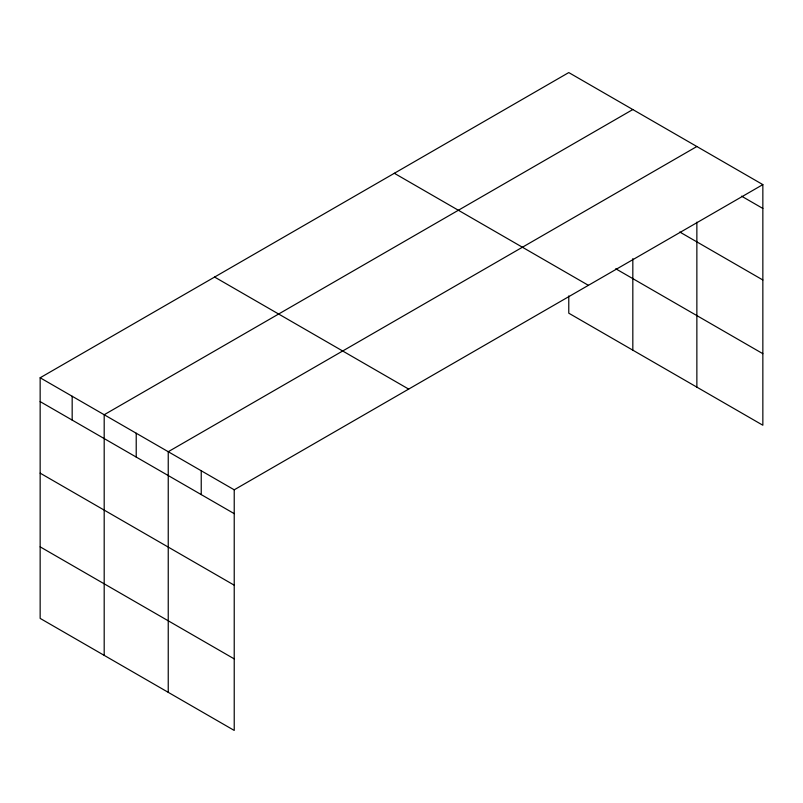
<?xml version="1.0" encoding="UTF-8"?>
<svg xmlns="http://www.w3.org/2000/svg" width="803" height="803" viewBox="0 0 803 803"><rect width="100%" height="100%" fill="white"/><g stroke="black" fill="none" stroke-linecap="round" stroke-linejoin="round"><path stroke-width="1.2" d="M762.85 184.61L568.775 72.571L40.15 377.771L40.15 618.39L234.225 730.429L234.225 489.81L762.85 184.61L762.85 425.229L568.775 313.19L568.775 295.916M696.863 222.16L696.863 387.136M632.824 109.539L104.189 414.739L104.189 655.358M696.863 146.517L168.239 451.718L168.239 692.337M741.56 196.163L762.85 208.449M679.79 232.027L762.85 279.986M615.74 268.764L762.85 353.691M394.333 173.287L588.398 285.326M214.602 277.055L408.667 389.094M40.15 377.771L234.225 489.81M40.15 401.6L234.225 513.649M40.15 473.138L234.225 585.186M40.15 546.843L234.225 658.892M632.824 258.636L632.824 350.158M201.232 470.769L201.232 494.598M136.219 433.229L136.219 457.068M72.17 396.25L72.17 420.089"/></g></svg>
